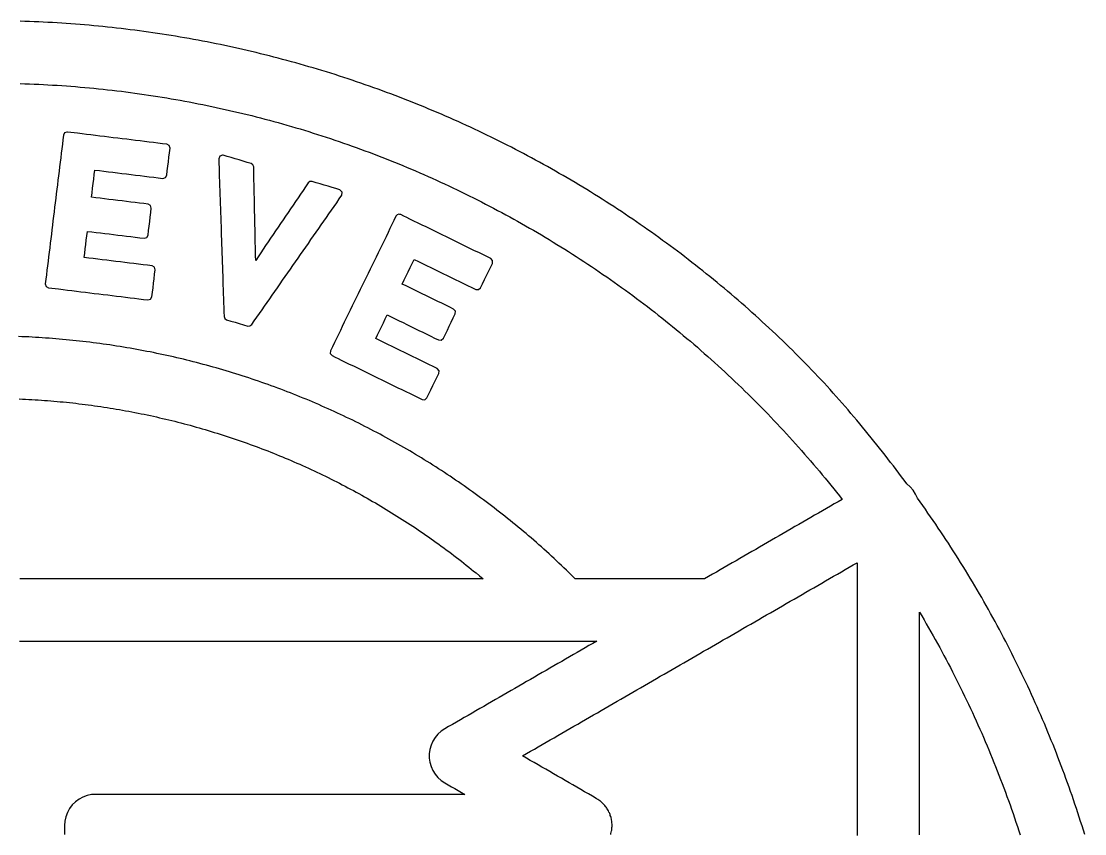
# Model space of a CAD drawing. Header units: millimetres. Extents: x 0 to 100, y 0 to 100.
# Drawn here: x 51.46 to 97.81, y 64.57 to 99.98 of the extents above; entities that cross this region are included whole.
import ezdxf

# ---------------------------------------------------------------- set-up
doc = ezdxf.new("R2010")
doc.units = ezdxf.units.MM

msp = doc.modelspace()

# ---------------------------------------------------------------- linework, layer by layer
at = {"layer": 'LOGO'}
for points in [[(97.8145, 64.5362), (97.7561, 64.7253), (97.6968, 64.9142), (97.6369, 65.1028), (97.5762, 65.2912), (97.5147, 65.4793), (97.4525, 65.6672), (97.3896, 65.8548), (97.3259, 66.0421), (97.2615, 66.2292), (97.1963, 66.416), (97.1305, 66.6025), (97.0638, 66.7888), (96.9965, 66.9748), (96.9284, 67.1605), (96.8596, 67.346), (96.7901, 67.5312), (96.7198, 67.7161), (96.6488, 67.9007), (96.577, 68.085), (96.5046, 68.2691), (96.4314, 68.4528), (96.3575, 68.6363), (96.2829, 68.8195), (96.2075, 69.0024), (96.1315, 69.1849), (96.0547, 69.3672), (95.9772, 69.5492), (95.8989, 69.7309), (95.82, 69.9123), (95.7403, 70.0933), (95.6599, 70.2741), (95.5789, 70.4546), (95.4971, 70.6347), (95.4145, 70.8145), (95.3313, 70.994), (95.2474, 71.1732), (95.1627, 71.3521), (95.0774, 71.5306), (94.9913, 71.7088), (94.9046, 71.8867), (94.8171, 72.0643), (94.729, 72.2415), (94.6401, 72.4184), (94.5505, 72.5949), (94.4603, 72.7712), (94.3693, 72.947), (94.2776, 73.1226), (94.1853, 73.2978), (94.0922, 73.4726), (93.9984, 73.6471), (93.904, 73.8212), (93.8089, 73.995), (93.713, 74.1685), (93.6165, 74.3415), (93.5193, 74.5142), (93.4214, 74.6866), (93.3228, 74.8586), (93.2235, 75.0302), (93.1236, 75.2015), (93.0229, 75.3724), (92.9216, 75.5429), (92.8196, 75.713), (92.7169, 75.8828), (92.6136, 76.0522), (92.5095, 76.2212), (92.4048, 76.3898), (92.2994, 76.5581), (92.1933, 76.7259), (92.0866, 76.8934), (91.9792, 77.0605), (91.8711, 77.2272), (91.7623, 77.3934), (91.6529, 77.5593), (91.5427, 77.7248), (91.432, 77.8899), (91.3205, 78.0546), (91.2084, 78.2189), (91.0956, 78.3828), (90.9822, 78.5462), (90.8681, 78.7093), (90.7533, 78.8719), (90.6379, 79.0342), (90.5218, 79.196), (90.4419, 79.3745), (90.3371, 79.5396), (90.2097, 79.688), (90.0623, 79.8166), (89.9452, 79.9735), (89.8277, 80.1301), (89.7097, 80.2865), (89.5913, 80.4425), (89.4724, 80.5982), (89.3531, 80.7536), (89.2332, 80.9087), (89.1129, 81.0634), (88.992, 81.2177), (88.8706, 81.3717), (88.7487, 81.5254), (88.6262, 81.6786), (88.5032, 81.8314), (88.3796, 81.9839), (88.2555, 82.1359), (88.1307, 82.2875), (88.0054, 82.4386), (87.8794, 82.5893), (87.7528, 82.7396), (87.6256, 82.8894), (87.4978, 83.0387), (87.3693, 83.1876), (87.2401, 83.3359), (87.1102, 83.4838), (86.9797, 83.6311), (86.8484, 83.7779), (86.7165, 83.9242), (86.5838, 84.0699), (86.4504, 84.2151), (86.3163, 84.3597), (86.1814, 84.5037), (86.0457, 84.6472), (85.9092, 84.7901), (85.772, 84.9323), (85.634, 85.074), (85.4951, 85.215), (85.3554, 85.3554), (85.2124, 85.4979), (85.0688, 85.6397), (84.9248, 85.7809), (84.7802, 85.9215), (84.6351, 86.0614), (84.4895, 86.2007), (84.3434, 86.3393), (84.1968, 86.4773), (84.0497, 86.6147), (83.9021, 86.7514), (83.754, 86.8875), (83.6054, 87.0229), (83.4563, 87.1577), (83.3068, 87.2918), (83.1567, 87.4253), (83.0062, 87.5581), (82.8552, 87.6903), (82.7037, 87.8218), (82.5517, 87.9527), (82.3993, 88.083), (82.2463, 88.2125), (82.0929, 88.3415), (81.9391, 88.4697), (81.7848, 88.5973), (81.63, 88.7243), (81.4747, 88.8506), (81.319, 88.9762), (81.1628, 89.1012), (81.0062, 89.2255), (80.8491, 89.3492), (80.6916, 89.4722), (80.5336, 89.5945), (80.3752, 89.7162), (80.2164, 89.8372), (80.0571, 89.9575), (79.8973, 90.0772), (79.7371, 90.1962), (79.5765, 90.3145), (79.4154, 90.4322), (79.254, 90.5491), (79.092, 90.6655), (78.9297, 90.7811), (78.7669, 90.8961), (78.6038, 91.0104), (78.4402, 91.124), (78.2761, 91.2369), (78.1117, 91.3492), (77.9468, 91.4608), (77.7816, 91.5717), (77.6159, 91.682), (77.4498, 91.7915), (77.2833, 91.9004), (77.1164, 92.0086), (76.9492, 92.1161), (76.7815, 92.2229), (76.6134, 92.329), (76.4449, 92.4345), (76.276, 92.5392), (76.1068, 92.6433), (75.9371, 92.7467), (75.7671, 92.8494), (75.5967, 92.9514), (75.4259, 93.0527), (75.2548, 93.1533), (75.0832, 93.2533), (74.9113, 93.3525), (74.739, 93.451), (74.5663, 93.5489), (74.3933, 93.646), (74.2199, 93.7425), (74.0462, 93.8382), (73.872, 93.9333), (73.6976, 94.0276), (73.5227, 94.1212), (73.3476, 94.2142), (73.172, 94.3064), (72.9961, 94.398), (72.8199, 94.4888), (72.6433, 94.5789), (72.4664, 94.6683), (72.2891, 94.757), (72.1115, 94.845), (71.9336, 94.9323), (71.7553, 95.0189), (71.5767, 95.1048), (71.3978, 95.1899), (71.2185, 95.2744), (71.0389, 95.3581), (70.859, 95.4411), (70.6788, 95.5234), (70.4982, 95.605), (70.3174, 95.6859), (70.1362, 95.766), (69.9547, 95.8454), (69.7729, 95.9241), (69.5908, 96.0021), (69.4084, 96.0794), (69.2256, 96.1559), (69.0426, 96.2317), (68.8593, 96.3068), (68.6757, 96.3811), (68.4918, 96.4548), (68.3076, 96.5277), (68.1231, 96.5999), (67.9383, 96.6713), (67.7532, 96.742), (67.5678, 96.812), (67.3822, 96.8812), (67.1963, 96.9498), (67.0101, 97.0175), (66.8236, 97.0846), (66.6369, 97.1509), (66.4499, 97.2165), (66.2626, 97.2813), (66.0751, 97.3454), (65.8872, 97.4088), (65.6992, 97.4714), (65.5108, 97.5332), (65.3223, 97.5944), (65.1334, 97.6548), (64.9443, 97.7144), (64.755, 97.7733), (64.5654, 97.8315), (64.3755, 97.8889), (64.1854, 97.9455), (63.9951, 98.0014), (63.8045, 98.0566), (63.6137, 98.111), (63.4227, 98.1646), (63.2314, 98.2176), (63.0399, 98.2697), (62.8482, 98.3211), (62.6562, 98.3717), (62.464, 98.4216), (62.2716, 98.4707), (62.079, 98.5191), (61.8862, 98.5667), (61.6931, 98.6136), (61.4998, 98.6597), (61.3063, 98.705), (61.1126, 98.7496), (60.9187, 98.7934), (60.7246, 98.8364), (60.5303, 98.8787), (60.3358, 98.9202), (60.1411, 98.9609), (59.9462, 99.0009), (59.7511, 99.0401), (59.5558, 99.0785), (59.3604, 99.1162), (59.1647, 99.1531), (58.9688, 99.1892), (58.7728, 99.2245), (58.5766, 99.2591), (58.3802, 99.2929), (58.1836, 99.3259), (57.9869, 99.3581), (57.79, 99.3896), (57.5929, 99.4203), (57.3957, 99.4502), (57.1983, 99.4793), (57.0007, 99.5076), (56.8029, 99.5352), (56.605, 99.562), (56.407, 99.588), (56.2088, 99.6132), (56.0104, 99.6376), (55.8119, 99.6612), (55.6133, 99.6841), (55.4145, 99.7061), (55.2155, 99.7274), (55.0164, 99.7478), (54.8172, 99.7675), (54.6179, 99.7864), (54.4184, 99.8045), (54.2187, 99.8218), (54.019, 99.8383), (53.8191, 99.854), (53.6191, 99.8689), (53.419, 99.8831), (53.2187, 99.8964), (53.0183, 99.9089), (52.8179, 99.9206), (52.6173, 99.9315), (52.4165, 99.9416), (52.2157, 99.9509), (52.0148, 99.9594), (51.8137, 99.9671), (51.6126, 99.974), (51.4114, 99.9801)], [(51.4137, 97.2649), (51.6152, 97.2585), (51.8166, 97.2511), (52.018, 97.243), (52.2192, 97.234), (52.4203, 97.2241), (52.6212, 97.2134), (52.8221, 97.2018), (53.0228, 97.1894), (53.2234, 97.1761), (53.4239, 97.162), (53.6242, 97.147), (53.8244, 97.1312), (54.0245, 97.1146), (54.2244, 97.0971), (54.4242, 97.0788), (54.6239, 97.0596), (54.8234, 97.0396), (55.0227, 97.0187), (55.222, 96.997), (55.421, 96.9745), (55.6199, 96.9511), (55.8186, 96.9269), (56.0172, 96.9018), (56.2156, 96.876), (56.4139, 96.8493), (56.6119, 96.8217), (56.8099, 96.7933), (57.0076, 96.7641), (57.2052, 96.7341), (57.4025, 96.7033), (57.5997, 96.6716), (57.7968, 96.6391), (57.9936, 96.6058), (58.1902, 96.5716), (58.3867, 96.5366), (58.5829, 96.5008), (58.779, 96.4642), (58.9749, 96.4268), (59.1705, 96.3885), (59.366, 96.3495), (59.5613, 96.3096), (59.7563, 96.2689), (59.9512, 96.2274), (60.1458, 96.185), (60.3402, 96.1419), (60.5344, 96.0979), (60.7284, 96.0532), (60.9221, 96.0076), (61.1157, 95.9612), (61.309, 95.9141), (61.502, 95.8661), (61.6949, 95.8173), (61.8875, 95.7677), (62.0799, 95.7173), (62.272, 95.6661), (62.4639, 95.6141), (62.6555, 95.5613), (62.8469, 95.5077), (63.0381, 95.4533), (63.229, 95.3981), (63.4196, 95.3421), (63.61, 95.2853), (63.8001, 95.2277), (63.99, 95.1694), (64.1796, 95.1102), (64.3689, 95.0502), (64.558, 94.9895), (64.7467, 94.928), (64.9353, 94.8656), (65.1235, 94.8025), (65.3115, 94.7387), (65.4991, 94.674), (65.6865, 94.6085), (65.8736, 94.5423), (66.0605, 94.4753), (66.247, 94.4075), (66.4332, 94.3389), (66.6192, 94.2695), (66.8048, 94.1994), (66.9901, 94.1285), (67.1752, 94.0568), (67.3599, 93.9843), (67.5443, 93.9111), (67.7284, 93.8371), (67.9122, 93.7623), (68.0957, 93.6868), (68.2788, 93.6105), (68.4617, 93.5334), (68.6442, 93.4555), (68.8264, 93.3769), (69.0082, 93.2975), (69.1898, 93.2174), (69.371, 93.1365), (69.5518, 93.0548), (69.7323, 92.9724), (69.9125, 92.8892), (70.0924, 92.8052), (70.2719, 92.7205), (70.451, 92.635), (70.6298, 92.5488), (70.8082, 92.4618), (70.9863, 92.3741), (71.164, 92.2856), (71.3414, 92.1964), (71.5184, 92.1064), (71.6951, 92.0157), (71.8713, 91.9242), (72.0472, 91.832), (72.2228, 91.739), (72.3979, 91.6453), (72.5727, 91.5508), (72.7471, 91.4556), (72.9211, 91.3597), (73.0947, 91.263), (73.2679, 91.1655), (73.4408, 91.0674), (73.6133, 90.9684), (73.7853, 90.8688), (73.957, 90.7684), (74.1282, 90.6673), (74.2991, 90.5654), (74.4696, 90.4628), (74.6396, 90.3595), (74.8093, 90.2555), (74.9785, 90.1507), (75.1473, 90.0452), (75.3157, 89.9389), (75.4837, 89.832), (75.6512, 89.7243), (75.8184, 89.6159), (75.9851, 89.5067), (76.1513, 89.3968), (76.3172, 89.2863), (76.4826, 89.175), (76.6475, 89.0629), (76.8121, 88.9502), (76.9762, 88.8367), (77.1398, 88.7225), (77.303, 88.6076), (77.4658, 88.492), (77.6281, 88.3757), (77.7899, 88.2587), (77.9513, 88.1409), (78.1122, 88.0224), (78.2727, 87.9033), (78.4327, 87.7834), (78.5922, 87.6628), (78.7513, 87.5415), (78.9099, 87.4195), (79.068, 87.2968), (79.2257, 87.1734), (79.3828, 87.0493), (79.5395, 86.9245), (79.6957, 86.7989), (79.8514, 86.6727), (80.0067, 86.5458), (80.1614, 86.4182), (80.3156, 86.2899), (80.4694, 86.1609), (80.6226, 86.0312), (80.7754, 85.9008), (80.9276, 85.7697), (81.0794, 85.638), (81.2306, 85.5055), (81.3813, 85.3723), (81.5315, 85.2385), (81.6812, 85.104), (81.8304, 84.9687), (81.979, 84.8328), (82.1272, 84.6963), (82.2748, 84.559), (82.4218, 84.421), (82.5684, 84.2824), (82.7144, 84.1431), (82.8599, 84.0031), (83.0048, 83.8624), (83.1492, 83.7211), (83.293, 83.5791), (83.4364, 83.4364), (83.5768, 83.2953), (83.7166, 83.1538), (83.8557, 83.0117), (83.9942, 82.8691), (84.132, 82.7259), (84.2692, 82.5823), (84.4057, 82.4381), (84.5415, 82.2934), (84.6767, 82.1482), (84.8112, 82.0025), (84.9451, 81.8563), (85.0783, 81.7096), (85.2108, 81.5624), (85.3426, 81.4147), (85.4738, 81.2665), (85.6044, 81.1177), (85.7342, 80.9685), (85.8634, 80.8188), (85.9919, 80.6687), (86.1198, 80.518), (86.247, 80.3668), (86.3735, 80.2152), (86.4993, 80.0631), (86.6244, 79.9105), (86.7489, 79.7574), (86.8727, 79.6039), (86.9958, 79.4499), (87.1183, 79.2954), (87.2401, 79.1405), (87.0687, 79.0416), (86.8974, 78.9427), (86.7261, 78.8438), (86.5548, 78.7448), (86.3835, 78.6459), (86.2121, 78.547), (86.0408, 78.4481), (85.8695, 78.3492), (85.6982, 78.2503), (85.5269, 78.1514), (85.3555, 78.0524), (85.1842, 77.9535), (85.0129, 77.8546), (84.8416, 77.7557), (84.6703, 77.6568), (84.499, 77.5579), (84.3276, 77.459), (84.1563, 77.36), (83.985, 77.2611), (83.8137, 77.1622), (83.6424, 77.0633), (83.471, 76.9644), (83.2997, 76.8655), (83.1284, 76.7666), (82.9571, 76.6676), (82.7858, 76.5687), (82.6144, 76.4698), (82.4431, 76.3709), (82.2718, 76.272), (82.1005, 76.1731), (81.9292, 76.0742), (81.7578, 75.9752), (81.5865, 75.8763), (81.4152, 75.7774), (81.2439, 75.6785), (81.0494, 75.6785), (80.855, 75.6785), (80.6605, 75.6785), (80.4661, 75.6785), (80.2716, 75.6785), (80.0772, 75.6785), (79.8827, 75.6785), (79.6882, 75.6785), (79.4938, 75.6785), (79.2993, 75.6785), (79.1049, 75.6785), (78.9104, 75.6785), (78.716, 75.6785), (78.5215, 75.6785), (78.3271, 75.6785), (78.1326, 75.6785), (77.9382, 75.6785), (77.7437, 75.6785), (77.5492, 75.6785), (77.3548, 75.6785), (77.1603, 75.6785), (76.9659, 75.6785), (76.7714, 75.6785), (76.577, 75.6785), (76.3825, 75.6785), (76.1881, 75.6785), (75.9936, 75.6785), (75.7991, 75.6785), (75.6047, 75.6785), (75.4649, 75.8165), (75.3252, 75.9545), (75.2184, 76.0575), (75.1117, 76.1605), (75.0049, 76.2634), (74.8968, 76.365), (74.7888, 76.4666), (74.6807, 76.5682), (74.5715, 76.6685), (74.4622, 76.7688), (74.3529, 76.8691), (74.2423, 76.9681), (74.1318, 77.067), (74.0212, 77.166), (73.9095, 77.2636), (73.7977, 77.3611), (73.686, 77.4587), (73.5731, 77.5549), (73.4603, 77.6511), (73.3474, 77.7472), (73.2333, 77.8421), (73.1192, 77.937), (73.0051, 78.0318), (72.8898, 78.1252), (72.7746, 78.2186), (72.6593, 78.312), (72.5429, 78.4039), (72.4265, 78.4958), (72.3101, 78.5878), (72.1926, 78.6784), (72.0752, 78.769), (71.9578, 78.8596), (71.8391, 78.9486), (71.7205, 79.0376), (71.6018, 79.1266), (71.4821, 79.2143), (71.3625, 79.302), (71.2428, 79.3896), (71.122, 79.4758), (71.0013, 79.562), (70.8805, 79.6482), (70.7587, 79.7328), (70.6369, 79.8175), (70.5152, 79.9022), (70.3924, 79.9854), (70.2696, 80.0685), (70.1467, 80.1517), (70.0229, 80.2333), (69.899, 80.315), (69.7751, 80.3966), (69.6502, 80.4767), (69.5254, 80.5568), (69.4006, 80.6369), (69.2748, 80.7156), (69.149, 80.7942), (69.0232, 80.8728), (68.8965, 80.9498), (68.7697, 81.0268), (68.643, 81.1038), (68.5153, 81.1793), (68.3876, 81.2548), (68.2599, 81.3303), (68.1312, 81.4042), (68.0026, 81.4781), (67.8739, 81.5519), (67.7445, 81.6243), (67.615, 81.6967), (67.4856, 81.7691), (67.3552, 81.8397), (67.2247, 81.9104), (67.0943, 81.9811), (66.963, 82.0502), (66.8317, 82.1193), (66.7004, 82.1884), (66.5684, 82.256), (66.4364, 82.3235), (66.3043, 82.3911), (66.1714, 82.4569), (66.0385, 82.5228), (65.9055, 82.5886), (65.7719, 82.6529), (65.6382, 82.7172), (65.5045, 82.7815), (65.37, 82.8441), (65.2355, 82.9067), (65.101, 82.9693), (64.9658, 83.0302), (64.8306, 83.0911), (64.6953, 83.152), (64.5593, 83.2113), (64.4234, 83.2706), (64.2874, 83.3299), (64.1506, 83.3875), (64.0139, 83.4451), (63.8772, 83.5026), (63.7398, 83.5585), (63.6025, 83.6145), (63.4651, 83.6704), (63.3271, 83.7246), (63.189, 83.7789), (63.0509, 83.8331), (62.9122, 83.8857), (62.7735, 83.9383), (62.6348, 83.9909), (62.4954, 84.0417), (62.356, 84.0924), (62.2166, 84.1432), (62.0767, 84.1923), (61.9368, 84.2415), (61.7968, 84.2906), (61.6562, 84.338), (61.5156, 84.3853), (61.375, 84.4327), (61.2339, 84.4784), (61.0929, 84.5242), (60.9518, 84.5699), (60.8101, 84.6138), (60.6684, 84.6577), (60.5267, 84.7016), (60.3845, 84.7438), (60.2422, 84.786), (60.1, 84.8282), (59.9573, 84.8687), (59.8146, 84.9091), (59.6718, 84.9495), (59.5286, 84.9882), (59.3853, 85.0269), (59.2421, 85.0655), (59.0984, 85.1024), (58.9547, 85.1393), (58.8111, 85.1762), (58.667, 85.2114), (58.5229, 85.2465), (58.3789, 85.2816), (58.2343, 85.3151), (58.0898, 85.3485), (57.9452, 85.3819), (57.8003, 85.4135), (57.6553, 85.4451), (57.5104, 85.4767), (57.3651, 85.5066), (57.2198, 85.5364), (57.0745, 85.5662), (56.9288, 85.5943), (56.7832, 85.6224), (56.6376, 85.6504), (56.4916, 85.6767), (56.3456, 85.7029), (56.1996, 85.7291), (56.0533, 85.7536), (55.907, 85.7781), (55.7607, 85.8025), (55.6141, 85.8252), (55.4675, 85.8479), (55.3209, 85.8706), (55.1741, 85.8915), (55.0272, 85.9124), (54.8804, 85.9332), (54.7332, 85.9522), (54.5861, 85.9713), (54.439, 85.9903), (54.2916, 86.0076), (54.1443, 86.0248), (53.997, 86.0421), (53.8494, 86.0575), (53.7019, 86.0729), (53.5544, 86.0884), (53.4067, 86.102), (53.259, 86.1157), (53.1113, 86.1293), (52.9635, 86.1412), (52.8156, 86.153), (52.6677, 86.1648), (52.5197, 86.1748), (52.3717, 86.1848), (52.2237, 86.1948), (52.0756, 86.203), (51.9275, 86.2112), (51.7794, 86.2195), (51.6312, 86.2258), (51.483, 86.2321), (51.3348, 86.2384)], [(51.3719, 83.5204), (51.509, 83.5146), (51.6461, 83.5087), (51.7831, 83.5011), (51.9201, 83.4935), (52.0571, 83.4859), (52.1941, 83.4767), (52.3311, 83.4674), (52.4681, 83.4582), (52.6048, 83.4472), (52.7416, 83.4363), (52.8783, 83.4253), (53.015, 83.4127), (53.1518, 83.4001), (53.2885, 83.3874), (53.425, 83.3732), (53.5614, 83.3589), (53.6979, 83.3446), (53.8342, 83.3286), (53.9705, 83.3127), (54.1069, 83.2967), (54.2429, 83.2791), (54.379, 83.2615), (54.515, 83.2439), (54.6509, 83.2246), (54.7867, 83.2053), (54.9226, 83.186), (55.0582, 83.165), (55.1939, 83.144), (55.3295, 83.123), (55.4649, 83.1004), (55.6002, 83.0777), (55.7356, 83.0551), (55.8707, 83.0309), (56.0057, 83.0066), (56.1407, 82.9823), (56.2755, 82.9564), (56.4102, 82.9304), (56.545, 82.9044), (56.6795, 82.8769), (56.814, 82.8493), (56.9485, 82.8217), (57.0826, 82.7925), (57.2166, 82.7632), (57.3507, 82.734), (57.4844, 82.7031), (57.6181, 82.6722), (57.7517, 82.6412), (57.8851, 82.6087), (58.0184, 82.5761), (58.1517, 82.5436), (58.2847, 82.5094), (58.4176, 82.4752), (58.5505, 82.441), (58.683, 82.4053), (58.8154, 82.3695), (58.9479, 82.3338), (59.0799, 82.2964), (59.212, 82.2589), (59.344, 82.2215), (59.4756, 82.1825), (59.6071, 82.1434), (59.7387, 82.1044), (59.8698, 82.0638), (60.0009, 82.0232), (60.132, 81.9825), (60.2625, 81.9403), (60.3931, 81.898), (60.5236, 81.8557), (60.6537, 81.8119), (60.7838, 81.768), (60.9139, 81.7242), (61.0433, 81.6787), (61.1728, 81.6333), (61.3022, 81.5878), (61.4312, 81.5409), (61.5602, 81.4939), (61.6892, 81.4469), (61.8175, 81.3983), (61.9458, 81.3496), (62.0741, 81.301), (62.2019, 81.2508), (62.3296, 81.2007), (62.4574, 81.1505), (62.5845, 81.0988), (62.7116, 81.0471), (62.8386, 80.9954), (62.9651, 80.942), (63.0916, 80.8887), (63.218, 80.8353), (63.3438, 80.7805), (63.4696, 80.7256), (63.5954, 80.6708), (63.7205, 80.6145), (63.8456, 80.5581), (63.9708, 80.5018), (64.0952, 80.4439), (64.2196, 80.386), (64.3441, 80.3281), (64.4677, 80.2686), (64.5914, 80.2091), (64.7151, 80.1497), (64.8381, 80.0887), (64.9611, 80.0278), (65.0841, 79.9668), (65.2063, 79.9044), (65.3285, 79.8419), (65.4507, 79.7794), (65.5721, 79.7155), (65.6936, 79.6516), (65.815, 79.5876), (65.9356, 79.5222), (66.0563, 79.4567), (66.1769, 79.3913), (66.2967, 79.3244), (66.4165, 79.2575), (66.5363, 79.1907), (66.6553, 79.1223), (66.7743, 79.0539), (66.8933, 78.9856), (67.0114, 78.9157), (67.1295, 78.8458), (67.2476, 78.776), (67.3649, 78.7048), (67.4822, 78.6335), (67.5995, 78.5623), (67.7159, 78.4895), (67.8322, 78.4167), (67.9486, 78.344), (68.0641, 78.2698), (68.1796, 78.1957), (68.2952, 78.1215), (68.4097, 78.046), (68.5243, 77.9705), (68.6389, 77.895), (68.7525, 77.8181), (68.8661, 77.7412), (68.9798, 77.6642), (69.0924, 77.5859), (69.2051, 77.5075), (69.3178, 77.4292), (69.4295, 77.3495), (69.5412, 77.2697), (69.653, 77.19), (69.7637, 77.109), (69.8744, 77.0279), (69.9851, 76.9468), (70.0948, 76.8644), (70.2046, 76.7819), (70.3143, 76.6995), (70.423, 76.6158), (70.5317, 76.5321), (70.6403, 76.4483), (70.748, 76.3632), (70.8558, 76.2782), (70.9635, 76.1931), (71.0701, 76.1066), (71.1767, 76.0202), (71.2834, 75.9337), (71.437, 75.8061), (71.5906, 75.6785), (71.3907, 75.6785), (71.1908, 75.6785), (70.9909, 75.6785), (70.7909, 75.6785), (70.591, 75.6785), (70.3911, 75.6785), (70.1912, 75.6785), (69.9913, 75.6785), (69.7914, 75.6785), (69.5915, 75.6785), (69.3916, 75.6785), (69.1916, 75.6785), (68.9917, 75.6785), (68.7918, 75.6785), (68.5919, 75.6785), (68.392, 75.6785), (68.1921, 75.6785), (67.9922, 75.6785), (67.7922, 75.6785), (67.5923, 75.6785), (67.3924, 75.6785), (67.1925, 75.6785), (66.9926, 75.6785), (66.7927, 75.6785), (66.5928, 75.6785), (66.3929, 75.6785), (66.1929, 75.6785), (65.993, 75.6785), (65.7931, 75.6785), (65.5932, 75.6785), (65.3933, 75.6785), (65.1934, 75.6785), (64.9935, 75.6785), (64.7936, 75.6785), (64.5936, 75.6785), (64.3937, 75.6785), (64.1938, 75.6785), (63.9939, 75.6785), (63.794, 75.6785), (63.5941, 75.6785), (63.3942, 75.6785), (63.1943, 75.6785), (62.9943, 75.6785), (62.7944, 75.6785), (62.5945, 75.6785), (62.3946, 75.6785), (62.1947, 75.6785), (61.9948, 75.6785), (61.7949, 75.6785), (61.5949, 75.6785), (61.395, 75.6785), (61.1951, 75.6785), (60.9952, 75.6785), (60.7953, 75.6785), (60.5954, 75.6785), (60.3955, 75.6785), (60.1956, 75.6785), (59.9956, 75.6785), (59.7957, 75.6785), (59.5958, 75.6785), (59.3959, 75.6785), (59.196, 75.6785), (58.9961, 75.6785), (58.7962, 75.6785), (58.5963, 75.6785), (58.3963, 75.6785), (58.1964, 75.6785), (57.9965, 75.6785), (57.7966, 75.6785), (57.5967, 75.6785), (57.3968, 75.6785), (57.1969, 75.6785), (56.997, 75.6785), (56.797, 75.6785), (56.5971, 75.6785), (56.3972, 75.6785), (56.1973, 75.6785), (55.9974, 75.6785), (55.7975, 75.6785), (55.5976, 75.6785), (55.3976, 75.6785), (55.1977, 75.6785), (54.9978, 75.6785), (54.7979, 75.6785), (54.598, 75.6785), (54.3981, 75.6785), (54.1982, 75.6785), (53.9983, 75.6785), (53.7983, 75.6785), (53.5984, 75.6785), (53.3985, 75.6785), (53.1986, 75.6785), (52.9987, 75.6785), (52.7988, 75.6785), (52.5989, 75.6785), (52.399, 75.6785), (52.199, 75.6785), (51.9991, 75.6785), (51.7992, 75.6785), (51.5993, 75.6785), (51.3994, 75.6785)], [(77.1528, 64.5397), (77.1637, 64.573), (77.1772, 64.6331), (77.188, 64.6937), (77.1937, 64.7209), (77.1988, 64.7481), (77.2028, 64.7946), (77.2051, 64.8411), (77.2086, 64.884), (77.2108, 64.9269), (77.1992, 65.104), (77.1645, 65.278), (77.1645, 65.2781), (77.1645, 65.2782), (77.1497, 65.3247), (77.1331, 65.3706), (77.1204, 65.4096), (77.1064, 65.4482), (77.0912, 65.4804), (77.075, 65.5121), (77.0521, 65.5604), (77.0273, 65.6079), (77.0018, 65.6475), (76.9749, 65.6862), (76.9523, 65.7209), (76.9287, 65.7549), (76.8937, 65.7964), (76.8571, 65.8364), (76.8344, 65.8626), (76.811, 65.8882), (76.771, 65.9248), (76.7295, 65.9598), (76.7035, 65.9829), (76.6769, 66.0054), (76.6355, 66.0342), (76.5931, 66.0615), (76.563, 66.0822), (76.5323, 66.1021), (76.5274, 66.1049), (76.5225, 66.1078), (76.5222, 66.1079), (76.5219, 66.108), (76.3528, 66.2056), (76.1837, 66.3033), (76.0146, 66.4009), (75.8455, 66.4986), (75.6764, 66.5963), (75.5073, 66.6939), (75.3382, 66.7916), (75.1691, 66.8892), (74.9999, 66.9869), (74.8308, 67.0845), (74.6617, 67.1822), (74.4926, 67.2799), (74.3235, 67.3775), (74.1544, 67.4752), (73.9853, 67.5728), (73.8162, 67.6705), (73.6471, 67.7681), (73.478, 67.8658), (73.3089, 67.9634), (73.4804, 68.0625), (73.652, 68.1616), (73.8236, 68.2606), (73.9951, 68.3597), (74.1667, 68.4587), (74.3383, 68.5578), (74.5099, 68.6569), (74.6814, 68.7559), (74.853, 68.855), (75.0246, 68.954), (75.1961, 69.0531), (75.3677, 69.1522), (75.5393, 69.2512), (75.7109, 69.3503), (75.8824, 69.4493), (76.054, 69.5484), (76.2256, 69.6475), (76.3971, 69.7465), (76.5687, 69.8456), (76.7403, 69.9446), (76.9119, 70.0437), (77.0834, 70.1428), (77.255, 70.2418), (77.4266, 70.3409), (77.5982, 70.4399), (77.7697, 70.539), (77.9413, 70.6381), (78.1129, 70.7371), (78.2844, 70.8362), (78.456, 70.9352), (78.6276, 71.0343), (78.7992, 71.1333), (78.9707, 71.2324), (79.1423, 71.3315), (79.3139, 71.4305), (79.4854, 71.5296), (79.657, 71.6286), (79.8286, 71.7277), (80.0002, 71.8268), (80.1717, 71.9258), (80.3433, 72.0249), (80.5149, 72.1239), (80.6864, 72.223), (80.858, 72.3221), (81.0296, 72.4211), (81.2012, 72.5202), (81.3727, 72.6192), (81.5443, 72.7183), (81.7159, 72.8174), (81.8874, 72.9164), (82.059, 73.0155), (82.2306, 73.1145), (82.4022, 73.2136), (82.5737, 73.3127), (82.7453, 73.4117), (82.9169, 73.5108), (83.0884, 73.6098), (83.26, 73.7089), (83.4316, 73.808), (83.6032, 73.907), (83.7747, 74.0061), (83.9463, 74.1051), (84.1179, 74.2042), (84.2895, 74.3033), (84.461, 74.4023), (84.6326, 74.5014), (84.8042, 74.6004), (84.9757, 74.6995), (85.1473, 74.7985), (85.3189, 74.8976), (85.4905, 74.9967), (85.662, 75.0957), (85.8336, 75.1948), (86.0052, 75.2938), (86.1767, 75.3929), (86.3483, 75.492), (86.5199, 75.591), (86.6915, 75.6901), (86.863, 75.7891), (87.0346, 75.8882), (87.2062, 75.9873), (87.3777, 76.0863), (87.5493, 76.1854), (87.7209, 76.2844), (87.8925, 76.3835), (87.8925, 76.1854), (87.8925, 75.9873), (87.8925, 75.7891), (87.8925, 75.591), (87.8925, 75.3929), (87.8925, 75.1948), (87.8925, 74.9967), (87.8925, 74.7986), (87.8925, 74.6005), (87.8925, 74.4023), (87.8925, 74.2042), (87.8925, 74.0061), (87.8925, 73.808), (87.8925, 73.6099), (87.8925, 73.4118), (87.8925, 73.2136), (87.8925, 73.0155), (87.8925, 72.8174), (87.8925, 72.6193), (87.8925, 72.4212), (87.8925, 72.2231), (87.8925, 72.0249), (87.8925, 71.8268), (87.8925, 71.6287), (87.8925, 71.4306), (87.8925, 71.2325), (87.8925, 71.0344), (87.8925, 70.8362), (87.8925, 70.6381), (87.8925, 70.44), (87.8925, 70.2419), (87.8925, 70.0438), (87.8925, 69.8457), (87.8925, 69.6475), (87.8925, 69.4494), (87.8925, 69.2513), (87.8925, 69.0532), (87.8925, 68.8551), (87.8925, 68.657), (87.8925, 68.4588), (87.8925, 68.2607), (87.8925, 68.0626), (87.8925, 67.8645), (87.8925, 67.6664), (87.8925, 67.4683), (87.8925, 67.2701), (87.8925, 67.072), (87.8925, 66.8739), (87.8925, 66.6758), (87.8925, 66.4777), (87.8925, 66.2796), (87.8925, 66.0814), (87.8925, 65.8833), (87.8925, 65.6852), (87.8925, 65.4871), (87.8925, 65.289), (87.8925, 65.0909), (87.8925, 64.8927), (87.8925, 64.6946), (87.8925, 64.4965)], [(90.6064, 64.5232), (90.6064, 64.7213), (90.6064, 64.9194), (90.6064, 65.1175), (90.6064, 65.3156), (90.6064, 65.5137), (90.6064, 65.7119), (90.6064, 65.91), (90.6064, 66.1081), (90.6064, 66.3062), (90.6064, 66.5043), (90.6064, 66.7024), (90.6064, 66.9005), (90.6064, 67.0986), (90.6064, 67.2967), (90.6064, 67.4948), (90.6064, 67.6929), (90.6064, 67.8911), (90.6064, 68.0892), (90.6064, 68.2873), (90.6064, 68.4854), (90.6064, 68.6835), (90.6064, 68.8816), (90.6064, 69.0797), (90.6064, 69.2778), (90.6064, 69.4759), (90.6064, 69.674), (90.6064, 69.8722), (90.6064, 70.0703), (90.6064, 70.2684), (90.6064, 70.4665), (90.6064, 70.6646), (90.6064, 70.8627), (90.6064, 71.0608), (90.6064, 71.2589), (90.6064, 71.457), (90.6064, 71.6551), (90.6064, 71.8533), (90.6064, 72.0514), (90.6064, 72.2495), (90.6064, 72.4476), (90.6064, 72.6457), (90.6064, 72.8438), (90.6064, 73.0419), (90.6064, 73.24), (90.6064, 73.4381), (90.6064, 73.6362), (90.6064, 73.8344), (90.6064, 74.0325), (90.6064, 74.2306), (90.7077, 74.0601), (90.8082, 73.8892), (90.908, 73.7179), (91.007, 73.5462), (91.1053, 73.3742), (91.2029, 73.2017), (91.2998, 73.0289), (91.3959, 72.8557), (91.4913, 72.682), (91.5859, 72.5081), (91.6798, 72.3337), (91.7729, 72.159), (91.8654, 71.9838), (91.957, 71.8084), (92.048, 71.6325), (92.1381, 71.4563), (92.2276, 71.2797), (92.3163, 71.1028), (92.4042, 70.9255), (92.4914, 70.7478), (92.5779, 70.5698), (92.6636, 70.3915), (92.7485, 70.2128), (92.8327, 70.0338), (92.9162, 69.8544), (92.9988, 69.6746), (93.0808, 69.4946), (93.1619, 69.3142), (93.2424, 69.1335), (93.322, 68.9524), (93.4009, 68.771), (93.4791, 68.5893), (93.5564, 68.4072), (93.6331, 68.2249), (93.7089, 68.0422), (93.784, 67.8592), (93.8583, 67.6759), (93.9319, 67.4923), (94.0047, 67.3084), (94.0767, 67.1241), (94.1479, 66.9396), (94.2184, 66.7548), (94.2881, 66.5696), (94.357, 66.3842), (94.4252, 66.1985), (94.4926, 66.0124), (94.5592, 65.8261), (94.625, 65.6395), (94.6901, 65.4527), (94.7544, 65.2655), (94.8179, 65.0781), (94.8806, 64.8904), (94.9425, 64.7024), (95.0037, 64.5141)], [(51.3738, 72.9645), (51.5736, 72.9645), (51.7733, 72.9645), (51.9731, 72.9645), (52.1728, 72.9645), (52.3726, 72.9645), (52.5723, 72.9645), (52.7721, 72.9645), (52.9719, 72.9645), (53.1716, 72.9645), (53.3714, 72.9645), (53.5711, 72.9645), (53.7709, 72.9645), (53.9706, 72.9645), (54.1704, 72.9645), (54.3701, 72.9645), (54.5699, 72.9645), (54.7697, 72.9645), (54.9694, 72.9645), (55.1692, 72.9645), (55.3689, 72.9645), (55.5687, 72.9645), (55.7684, 72.9645), (55.9682, 72.9645), (56.168, 72.9645), (56.3677, 72.9645), (56.5675, 72.9645), (56.7672, 72.9645), (56.967, 72.9645), (57.1667, 72.9645), (57.3665, 72.9645), (57.5663, 72.9645), (57.766, 72.9645), (57.9658, 72.9645), (58.1655, 72.9645), (58.3653, 72.9645), (58.565, 72.9645), (58.7648, 72.9645), (58.9645, 72.9645), (59.1643, 72.9645), (59.3641, 72.9645), (59.5638, 72.9645), (59.7636, 72.9645), (59.9633, 72.9645), (60.1631, 72.9645), (60.3628, 72.9645), (60.5626, 72.9645), (60.7624, 72.9645), (60.9621, 72.9645), (61.1619, 72.9645), (61.3616, 72.9645), (61.5614, 72.9645), (61.7611, 72.9645), (61.9609, 72.9645), (62.1607, 72.9645), (62.3604, 72.9645), (62.5602, 72.9645), (62.7599, 72.9645), (62.9597, 72.9645), (63.1594, 72.9645), (63.3592, 72.9645), (63.559, 72.9645), (63.7587, 72.9645), (63.9585, 72.9645), (64.1582, 72.9645), (64.358, 72.9645), (64.5577, 72.9645), (64.7575, 72.9645), (64.9572, 72.9645), (65.157, 72.9645), (65.3568, 72.9645), (65.5565, 72.9645), (65.7563, 72.9645), (65.956, 72.9645), (66.1558, 72.9645), (66.3555, 72.9645), (66.5553, 72.9645), (66.7551, 72.9645), (66.9548, 72.9645), (67.1546, 72.9645), (67.3543, 72.9645), (67.5541, 72.9645), (67.7538, 72.9645), (67.9536, 72.9645), (68.1534, 72.9645), (68.3531, 72.9645), (68.5529, 72.9645), (68.7526, 72.9645), (68.9524, 72.9645), (69.1521, 72.9645), (69.3519, 72.9645), (69.5517, 72.9645), (69.7514, 72.9645), (69.9512, 72.9645), (70.1509, 72.9645), (70.3507, 72.9645), (70.5504, 72.9645), (70.7502, 72.9645), (70.9499, 72.9645), (71.1497, 72.9645), (71.3495, 72.9645), (71.5492, 72.9645), (71.749, 72.9645), (71.9487, 72.9645), (72.1485, 72.9645), (72.3482, 72.9645), (72.548, 72.9645), (72.7478, 72.9645), (72.9475, 72.9645), (73.1473, 72.9645), (73.347, 72.9645), (73.5468, 72.9645), (73.7465, 72.9645), (73.9463, 72.9645), (74.1461, 72.9645), (74.3458, 72.9645), (74.5456, 72.9645), (74.7453, 72.9645), (74.9451, 72.9645), (75.1448, 72.9645), (75.3446, 72.9645), (75.5443, 72.9645), (75.7441, 72.9645), (75.9439, 72.9645), (76.1436, 72.9645), (76.3434, 72.9645), (76.5431, 72.9645), (76.3732, 72.8664), (76.2033, 72.7683), (76.0334, 72.6702), (75.8635, 72.5721), (75.6936, 72.474), (75.5237, 72.3759), (75.3537, 72.2778), (75.1838, 72.1797), (75.0139, 72.0816), (74.844, 71.9835), (74.6741, 71.8854), (74.5042, 71.7873), (74.3343, 71.6892), (74.1644, 71.5911), (73.9945, 71.493), (73.8245, 71.3949), (73.6546, 71.2968), (73.4847, 71.1987), (73.3148, 71.1006), (73.1449, 71.0025), (72.975, 70.9044), (72.8051, 70.8063), (72.6352, 70.7082), (72.4653, 70.6101), (72.2953, 70.512), (72.1254, 70.4139), (71.9555, 70.3158), (71.7856, 70.2177), (71.6157, 70.1196), (71.4458, 70.0215), (71.2759, 69.9234), (71.106, 69.8253), (70.936, 69.7272), (70.7661, 69.6291), (70.5962, 69.531), (70.4263, 69.4329), (70.2564, 69.3348), (70.0865, 69.2367), (69.9166, 69.1386), (69.7597, 69.0327), (69.619, 68.906), (69.4973, 68.761), (69.397, 68.6005), (69.3201, 68.4276), (69.2679, 68.2456), (69.2415, 68.0582), (69.2415, 67.8689), (69.2678, 67.6814), (69.32, 67.4994), (69.3969, 67.3265), (69.4972, 67.166), (69.6188, 67.0209), (69.7595, 66.8942), (69.9164, 66.7883), (70.062, 66.7042), (70.2076, 66.6202), (70.3532, 66.5361), (70.4988, 66.4521), (70.6444, 66.368), (70.79, 66.2839), (70.5913, 66.2839), (70.3926, 66.2839), (70.194, 66.2839), (69.9953, 66.2839), (69.7966, 66.2839), (69.5979, 66.2839), (69.3992, 66.2839), (69.2006, 66.2839), (69.0019, 66.2839), (68.8032, 66.2839), (68.6045, 66.2839), (68.4059, 66.2839), (68.2072, 66.2839), (68.0085, 66.2839), (67.8098, 66.2839), (67.6112, 66.2839), (67.4125, 66.2839), (67.2138, 66.2839), (67.0151, 66.2839), (66.8165, 66.2839), (66.6178, 66.2839), (66.4191, 66.2839), (66.2204, 66.2839), (66.0218, 66.2839), (65.8231, 66.2839), (65.6244, 66.2839), (65.4257, 66.2839), (65.2271, 66.2839), (65.0284, 66.2839), (64.8297, 66.2839), (64.631, 66.2839), (64.4324, 66.2839), (64.2337, 66.2839), (64.035, 66.2839), (63.8363, 66.2839), (63.6377, 66.2839), (63.439, 66.2839), (63.2403, 66.2839), (63.0416, 66.2839), (62.843, 66.2839), (62.6443, 66.2839), (62.4456, 66.2839), (62.2469, 66.2839), (62.0483, 66.2839), (61.8496, 66.2839), (61.6509, 66.2839), (61.4522, 66.2839), (61.2536, 66.2839), (61.0549, 66.2839), (60.8562, 66.2839), (60.6575, 66.2839), (60.4589, 66.2839), (60.2602, 66.2839), (60.0615, 66.2839), (59.8628, 66.2839), (59.6642, 66.2839), (59.4655, 66.2839), (59.2668, 66.2839), (59.0681, 66.2839), (58.8695, 66.2839), (58.6708, 66.2839), (58.4721, 66.2839), (58.2734, 66.2839), (58.0748, 66.2839), (57.8761, 66.2839), (57.6774, 66.2839), (57.4787, 66.2839), (57.2801, 66.2839), (57.0814, 66.2839), (56.8827, 66.2839), (56.684, 66.2839), (56.4854, 66.2839), (56.2867, 66.2839), (56.088, 66.2839), (55.8893, 66.2839), (55.6907, 66.2839), (55.492, 66.2839), (55.2933, 66.2839), (55.0946, 66.2839), (54.896, 66.2839), (54.6973, 66.2839), (54.6085, 66.281), (54.5201, 66.2723), (54.3289, 66.233), (54.1453, 66.1666), (53.9731, 66.0746), (53.816, 65.9588), (53.677, 65.8216), (53.5592, 65.666), (53.4649, 65.495), (53.3962, 65.3123), (53.3543, 65.1216), (53.3403, 64.9269), (53.3403, 64.7291), (53.3403, 64.5313)]]:
    msp.add_lwpolyline(points, dxfattribs=at)
for points in [[(53.4486, 95.1512), (53.3457, 95.1114), (53.2946, 95.0136), (53.2707, 94.8174), (53.2467, 94.6213), (53.2228, 94.4251), (53.1988, 94.2289), (53.1749, 94.0328), (53.1509, 93.8366), (53.127, 93.6404), (53.1031, 93.4442), (53.0791, 93.2481), (53.0552, 93.0519), (53.0312, 92.8557), (53.0073, 92.6596), (52.9833, 92.4634), (52.9594, 92.2672), (52.9354, 92.0711), (52.9115, 91.8749), (52.8875, 91.6787), (52.8636, 91.4825), (52.8396, 91.2864), (52.8157, 91.0902), (52.7918, 90.894), (52.7678, 90.6979), (52.7439, 90.5017), (52.7199, 90.3055), (52.696, 90.1093), (52.672, 89.9132), (52.6481, 89.717), (52.6241, 89.5208), (52.6002, 89.3247), (52.5762, 89.1285), (52.5523, 88.9323), (52.5284, 88.7361), (52.5044, 88.54), (52.5365, 88.4246), (52.6408, 88.3657), (52.7877, 88.3477), (52.9346, 88.3298), (53.0816, 88.3118), (53.2764, 88.2881), (53.4712, 88.2643), (53.666, 88.2406), (53.8608, 88.2168), (54.0556, 88.193), (54.2503, 88.1693), (54.4451, 88.1455), (54.6399, 88.1217), (54.8347, 88.0979), (55.0295, 88.0742), (55.2242, 88.0504), (55.419, 88.0266), (55.6138, 88.0028), (55.8086, 87.9791), (56.0033, 87.9553), (56.1981, 87.9315), (56.3929, 87.9077), (56.5877, 87.8839), (56.7824, 87.8602), (56.9772, 87.8364), (57.0926, 87.8685), (57.1515, 87.9728), (57.1755, 88.1687), (57.1994, 88.3646), (57.2233, 88.5605), (57.2472, 88.7563), (57.2711, 88.9522), (57.2951, 89.1481), (57.263, 89.2636), (57.1587, 89.3226), (56.9613, 89.3467), (56.7639, 89.3708), (56.5665, 89.3949), (56.369, 89.419), (56.1716, 89.4431), (55.9742, 89.4672), (55.7768, 89.4913), (55.5794, 89.5154), (55.382, 89.5395), (55.1846, 89.5636), (54.9872, 89.5877), (54.7898, 89.6118), (54.5924, 89.6359), (54.395, 89.66), (54.1976, 89.6841), (54.2208, 89.8742), (54.244, 90.0643), (54.2672, 90.2544), (54.2904, 90.4444), (54.3136, 90.6345), (54.3368, 90.8246), (54.5269, 90.8014), (54.717, 90.7782), (54.9072, 90.755), (55.0973, 90.7318), (55.2874, 90.7085), (55.4775, 90.6853), (55.6676, 90.6621), (55.8577, 90.6389), (56.0478, 90.6157), (56.2379, 90.5925), (56.428, 90.5693), (56.6181, 90.5461), (56.8082, 90.5229), (56.9237, 90.5551), (56.9825, 90.6595), (57.0064, 90.8553), (57.0304, 91.0512), (57.0543, 91.2471), (57.0782, 91.443), (57.1021, 91.6389), (57.1261, 91.8348), (57.0939, 91.9502), (56.9897, 92.0091), (56.7996, 92.0323), (56.6094, 92.0555), (56.4193, 92.0787), (56.2292, 92.102), (56.0391, 92.1252), (55.849, 92.1484), (55.6589, 92.1716), (55.4688, 92.1948), (55.2787, 92.218), (55.0886, 92.2412), (54.8985, 92.2644), (54.7084, 92.2876), (54.5183, 92.3108), (54.5424, 92.5084), (54.5665, 92.7059), (54.5906, 92.9034), (54.6146, 93.1009), (54.6387, 93.2985), (54.6628, 93.496), (54.8602, 93.4719), (55.0576, 93.4478), (55.255, 93.4237), (55.4525, 93.3996), (55.6499, 93.3755), (55.8473, 93.3514), (56.0447, 93.3273), (56.2421, 93.3032), (56.4395, 93.2791), (56.6369, 93.255), (56.8343, 93.2309), (57.0317, 93.2068), (57.2291, 93.1827), (57.4265, 93.1586), (57.6239, 93.1345), (57.7394, 93.1665), (57.7984, 93.2709), (57.8223, 93.4668), (57.8462, 93.6627), (57.8701, 93.8586), (57.894, 94.0545), (57.9179, 94.2503), (57.9418, 94.4462), (57.9097, 94.5617), (57.8054, 94.6208), (57.6106, 94.6445), (57.4158, 94.6683), (57.221, 94.6921), (57.0263, 94.7159), (56.8315, 94.7396), (56.6367, 94.7634), (56.4419, 94.7872), (56.2471, 94.811), (56.0524, 94.8347), (55.8576, 94.8585), (55.6628, 94.8823), (55.468, 94.9061), (55.2733, 94.9299), (55.0785, 94.9536), (54.8837, 94.9774), (54.6889, 95.0012), (54.4941, 95.0249), (54.2993, 95.0487), (54.1045, 95.0724), (53.9097, 95.0962), (53.7628, 95.1141), (53.6159, 95.1321), (53.4689, 95.15), (53.4588, 95.151)], [(60.2227, 94.1451), (60.1084, 94.0984), (60.0635, 93.9834), (60.0701, 93.7872), (60.0768, 93.5909), (60.0834, 93.3946), (60.09, 93.1983), (60.0967, 93.0021), (60.1033, 92.8058), (60.11, 92.6095), (60.1166, 92.4132), (60.1233, 92.217), (60.1299, 92.0207), (60.1365, 91.8244), (60.1432, 91.6282), (60.1498, 91.4319), (60.1565, 91.2356), (60.1631, 91.0393), (60.1697, 90.8431), (60.1764, 90.6468), (60.183, 90.4505), (60.1897, 90.2542), (60.1963, 90.058), (60.2029, 89.8617), (60.2096, 89.6654), (60.2162, 89.4691), (60.2229, 89.2729), (60.2295, 89.0766), (60.2361, 88.8803), (60.2428, 88.684), (60.2494, 88.4878), (60.2561, 88.2915), (60.2627, 88.0952), (60.2693, 87.899), (60.276, 87.7027), (60.2826, 87.5064), (60.2893, 87.3101), (60.2959, 87.1139), (60.3286, 87.0234), (60.408, 86.9691), (60.5921, 86.9147), (60.7762, 86.8602), (60.9603, 86.8058), (61.1444, 86.7514), (61.3285, 86.6969), (61.4246, 86.6994), (61.5012, 86.7575), (61.6135, 86.9186), (61.7259, 87.0797), (61.8382, 87.2408), (61.9505, 87.4019), (62.0628, 87.563), (62.1751, 87.7241), (62.2874, 87.8852), (62.3998, 88.0463), (62.5121, 88.2074), (62.6244, 88.3685), (62.7367, 88.5295), (62.849, 88.6906), (62.9613, 88.8517), (63.0737, 89.0128), (63.186, 89.1739), (63.2983, 89.335), (63.4106, 89.4961), (63.5229, 89.6572), (63.6353, 89.8183), (63.7476, 89.9794), (63.8599, 90.1405), (63.9722, 90.3016), (64.0845, 90.4627), (64.1968, 90.6238), (64.3092, 90.7849), (64.4215, 90.946), (64.5338, 91.1071), (64.6461, 91.2682), (64.7584, 91.4293), (64.8707, 91.5904), (64.9831, 91.7515), (65.0954, 91.9126), (65.2077, 92.0737), (65.32, 92.2348), (65.4323, 92.3959), (65.4516, 92.5371), (65.3483, 92.6354), (65.175, 92.6867), (65.0018, 92.7379), (64.8285, 92.7892), (64.6552, 92.8405), (64.4819, 92.8917), (64.3086, 92.943), (64.1353, 92.9942), (64.0381, 92.9914), (63.9614, 92.9318), (63.8525, 92.7713), (63.7436, 92.6107), (63.6347, 92.4501), (63.5258, 92.2895), (63.4169, 92.1289), (63.308, 91.9683), (63.1991, 91.8077), (63.0902, 91.6472), (62.9813, 91.4866), (62.8724, 91.326), (62.7635, 91.1654), (62.6546, 91.0048), (62.5457, 90.8442), (62.4368, 90.6836), (62.3279, 90.5231), (62.219, 90.3625), (62.1101, 90.2019), (62.0012, 90.0413), (61.8923, 89.8807), (61.7834, 89.7201), (61.6745, 89.5595), (61.6705, 89.7535), (61.6664, 89.9475), (61.6623, 90.1415), (61.6583, 90.3355), (61.6542, 90.5295), (61.6502, 90.7235), (61.6461, 90.9175), (61.642, 91.1115), (61.638, 91.3055), (61.6339, 91.4995), (61.6299, 91.6935), (61.6258, 91.8875), (61.6218, 92.0814), (61.6177, 92.2754), (61.6136, 92.4694), (61.6096, 92.6634), (61.6055, 92.8574), (61.6015, 93.0514), (61.5974, 93.2454), (61.5933, 93.4394), (61.5893, 93.6334), (61.5572, 93.7251), (61.4772, 93.7802), (61.3039, 93.8314), (61.1306, 93.8826), (60.9574, 93.9339), (60.7841, 93.9851), (60.6108, 94.0363), (60.4376, 94.0876), (60.2643, 94.1388), (60.2437, 94.1434)], [(67.9196, 91.5677), (67.8429, 91.5413), (67.7897, 91.4801), (67.7032, 91.3024), (67.6166, 91.1248), (67.53, 90.9471), (67.4434, 90.7695), (67.3568, 90.5918), (67.2702, 90.4142), (67.1836, 90.2365), (67.097, 90.0589), (67.0104, 89.8813), (66.9238, 89.7036), (66.8372, 89.526), (66.7507, 89.3483), (66.6641, 89.1707), (66.5775, 88.993), (66.4909, 88.8154), (66.4043, 88.6378), (66.3177, 88.4601), (66.2311, 88.2825), (66.1445, 88.1048), (66.0579, 87.9272), (65.9713, 87.7495), (65.8847, 87.5719), (65.7981, 87.3943), (65.7116, 87.2166), (65.625, 87.039), (65.5384, 86.8613), (65.4518, 86.6837), (65.3652, 86.506), (65.2786, 86.3284), (65.192, 86.1508), (65.1054, 85.9731), (65.0188, 85.7955), (64.9322, 85.6178), (64.925, 85.4983), (65.0044, 85.4086), (65.1374, 85.3438), (65.2704, 85.279), (65.4034, 85.2142), (65.4034, 85.214), (65.4034, 85.2139), (65.5798, 85.128), (65.7562, 85.042), (65.9326, 84.956), (66.109, 84.87), (66.2854, 84.784), (66.4618, 84.6981), (66.6382, 84.6121), (66.8146, 84.5261), (66.991, 84.4402), (67.1673, 84.3542), (67.3437, 84.2682), (67.5201, 84.1822), (67.6965, 84.0963), (67.8729, 84.0103), (68.0493, 83.9243), (68.2257, 83.8383), (68.4021, 83.7524), (68.5785, 83.6664), (68.7549, 83.5804), (68.9312, 83.4945), (69.0509, 83.4872), (69.1406, 83.5666), (69.2271, 83.744), (69.3136, 83.9214), (69.4001, 84.0987), (69.4865, 84.2761), (69.573, 84.4535), (69.6595, 84.6309), (69.6668, 84.7505), (69.5873, 84.8402), (69.4085, 84.9274), (69.2298, 85.0145), (69.051, 85.1017), (68.8722, 85.1888), (68.6935, 85.2759), (68.5147, 85.3631), (68.3359, 85.4502), (68.1571, 85.5373), (67.9784, 85.6245), (67.7996, 85.7116), (67.6208, 85.7987), (67.4421, 85.8859), (67.2633, 85.973), (67.0845, 86.0602), (66.9057, 86.1473), (66.9897, 86.3195), (67.0736, 86.4916), (67.1575, 86.6638), (67.2415, 86.836), (67.3254, 87.0082), (67.4093, 87.1803), (67.5815, 87.0964), (67.7536, 87.0125), (67.9258, 86.9286), (68.0979, 86.8447), (68.2701, 86.7607), (68.4422, 86.6768), (68.6144, 86.5929), (68.7865, 86.509), (68.9587, 86.4251), (69.1308, 86.3411), (69.303, 86.2572), (69.4751, 86.1733), (69.6473, 86.0894), (69.7669, 86.0821), (69.8566, 86.1616), (69.9431, 86.3389), (70.0296, 86.5163), (70.1161, 86.6937), (70.2025, 86.871), (70.289, 87.0484), (70.3755, 87.2258), (70.3828, 87.3454), (70.3033, 87.4352), (70.1312, 87.5191), (69.959, 87.603), (69.7869, 87.6869), (69.6147, 87.7708), (69.4426, 87.8548), (69.2704, 87.9387), (69.0983, 88.0226), (68.9261, 88.1065), (68.754, 88.1904), (68.5818, 88.2743), (68.4097, 88.3583), (68.2375, 88.4422), (68.0654, 88.5261), (68.1526, 88.705), (68.2398, 88.8838), (68.327, 89.0627), (68.4141, 89.2416), (68.5013, 89.4204), (68.5885, 89.5993), (68.7673, 89.5122), (68.946, 89.425), (69.1248, 89.3379), (69.3036, 89.2508), (69.4823, 89.1636), (69.6611, 89.0765), (69.8398, 88.9893), (70.0186, 88.9022), (70.1974, 88.8151), (70.3761, 88.7279), (70.5549, 88.6408), (70.7336, 88.5537), (70.9124, 88.4665), (71.0911, 88.3794), (71.2699, 88.2923), (71.3895, 88.285), (71.4793, 88.3644), (71.5658, 88.5418), (71.6522, 88.7192), (71.7387, 88.8965), (71.8252, 89.0739), (71.9117, 89.2513), (71.9981, 89.4287), (72.0054, 89.5483), (71.926, 89.638), (71.7496, 89.724), (71.5732, 89.81), (71.3968, 89.896), (71.2204, 89.982), (71.044, 90.068), (70.8676, 90.1539), (70.6912, 90.2399), (70.5148, 90.3259), (70.3385, 90.4119), (70.1621, 90.4979), (69.9857, 90.5839), (69.8093, 90.6699), (69.6329, 90.7558), (69.4565, 90.8418), (69.2801, 90.9278), (69.1037, 91.0138), (68.9273, 91.0998), (68.7509, 91.1858), (68.5745, 91.2717), (68.3981, 91.3577), (68.2651, 91.4226), (68.1321, 91.4874), (67.9991, 91.5522), (67.9604, 91.5652)]]:
    msp.add_lwpolyline(points, close=True, dxfattribs=at)

doc.saveas('drawing.dxf')
